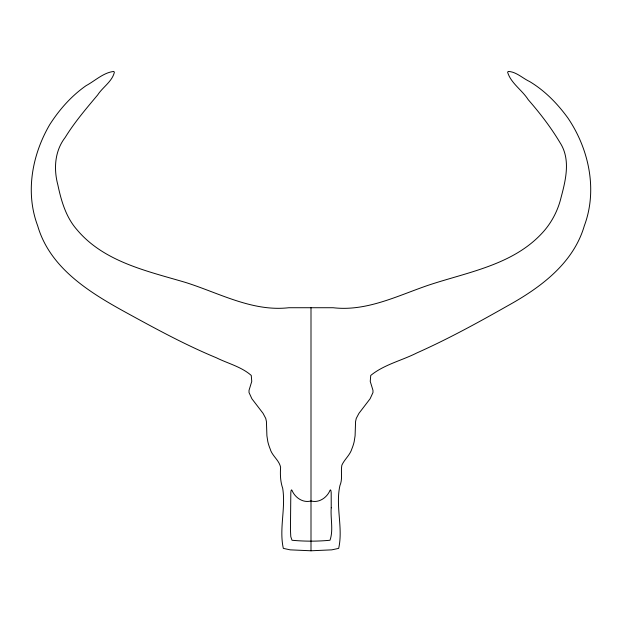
<?xml version="1.0" encoding="UTF-8"?>
<svg xmlns="http://www.w3.org/2000/svg" width="622" height="622" viewBox="0 0 622 622"><rect width="100%" height="100%" fill="white"/><g stroke="black" fill="none" stroke-linecap="round" stroke-linejoin="round"><path stroke-width="0.93" d="M311 550.781L331.821 549.848L338.671 548.379C343.297 527.868 335.274 506.145 339.946 485.502C342.831 478.956 340.607 471.896 341.859 465.194C344.502 459.285 350.03 455.102 351.912 448.734A46.603 46.603 0 0 0 354.175 441.667L355.092 435.789L355.574 421.514L356.25 418.435L358.91 413.389L370.129 398.733L372.975 392.529L372.975 390.336L370.245 381.41L370.735 375.447C384.038 364.578 401.781 360.573 416.965 352.884C448.159 338.99 478.147 322.538 507.832 305.705C540.464 287.644 573.414 263.339 584.33 225.786C597.742 189.943 588.956 149.039 567.917 118.025C557.506 103.695 544.911 90.711 529.633 81.552C522.651 78.31 516.128 71.654 508.19 71.444L507.622 72.261C510.88 83.216 522.169 90.097 528.195 99.66C539.896 113.095 550.82 127.23 559.956 142.547C570.771 159.1 565.849 179.579 561.122 197.283C557.856 211.052 551.03 223.881 541.202 234.082C511.439 265.47 466.687 272.312 427.508 285.514C397.061 295.994 366.319 311.63 333.135 307.727L288.865 307.727C252.361 311.917 219.146 292.985 185.442 282.411C147.142 271.06 103.983 261.916 77.05 229.813C65.963 217.303 61.244 200.922 57.862 184.928C53.562 168.881 54.689 151.014 65.162 137.493C74.539 122.262 86.163 108.663 97.631 95.003C102.638 87.181 112.217 81.544 114.378 72.261L113.81 71.444C103.524 72.525 94.972 80.891 86.03 85.704C71.374 95.959 59.292 109.651 49.706 124.68C32.103 154.816 25.105 192.447 37.67 225.786C50.055 268.642 90.408 292.978 127.075 313.076C156.278 329.092 185.628 345.039 216.44 357.805C227.986 363.536 241.484 366.786 251.265 375.447L251.755 381.41L249.025 390.336L249.025 392.529L251.871 398.733L263.09 413.389L265.75 418.435L266.426 421.514L266.908 435.789L267.825 441.667A46.603 46.603 0 0 0 270.088 448.734C271.977 455.848 279.138 460.07 280.6 467.254C280.133 474.353 280.335 481.444 282.683 488.27C285.887 508.12 278.983 528.786 283.329 548.379L290.179 549.848L311 550.781L311 307.727M331.231 507.816C330.36 518.484 333.579 530.099 329.994 540.254C317.477 541.443 304.523 541.443 292.006 540.254L290.785 536.646L290.443 529.781L290.816 492.616L291.08 490.618L291.461 489.887L291.936 490.237C294.882 497.507 302.953 503.268 311 500.943C319.047 503.268 327.118 497.507 330.064 490.237L330.539 489.887L330.92 490.618L331.184 492.616L331.231 507.816"/></g></svg>
